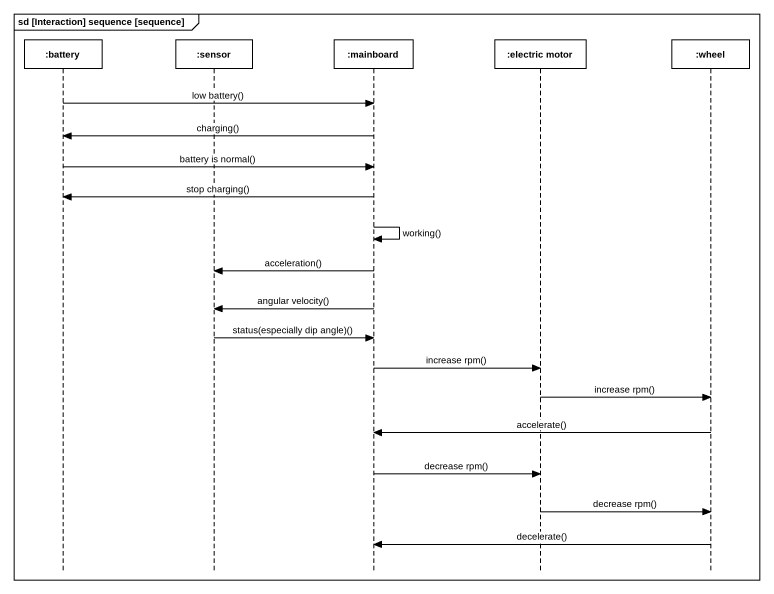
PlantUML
@startuml
mainframe sd [Interaction] sequence [sequence]
hide footbox
participant ":battery" as battery
participant ":sensor" as sensor
participant ":mainboard" as mainboard
participant ":electric motor" as electric_motor
participant ":wheel" as wheel

battery -> mainboard : low battery()
mainboard -> battery : charging()
battery -> mainboard : battery is normal()
mainboard -> battery : stop charging()
mainboard -> mainboard : working()
mainboard -> sensor : acceleration()
mainboard -> sensor : angular velocity()
sensor -> mainboard : status(especially dip angle)()
mainboard -> electric_motor : increase rpm()
electric_motor -> wheel : increase rpm()
wheel -> mainboard : accelerate()
mainboard -> electric_motor : decrease rpm()
electric_motor -> wheel : decrease rpm()
wheel -> mainboard : decelerate()
@enduml
